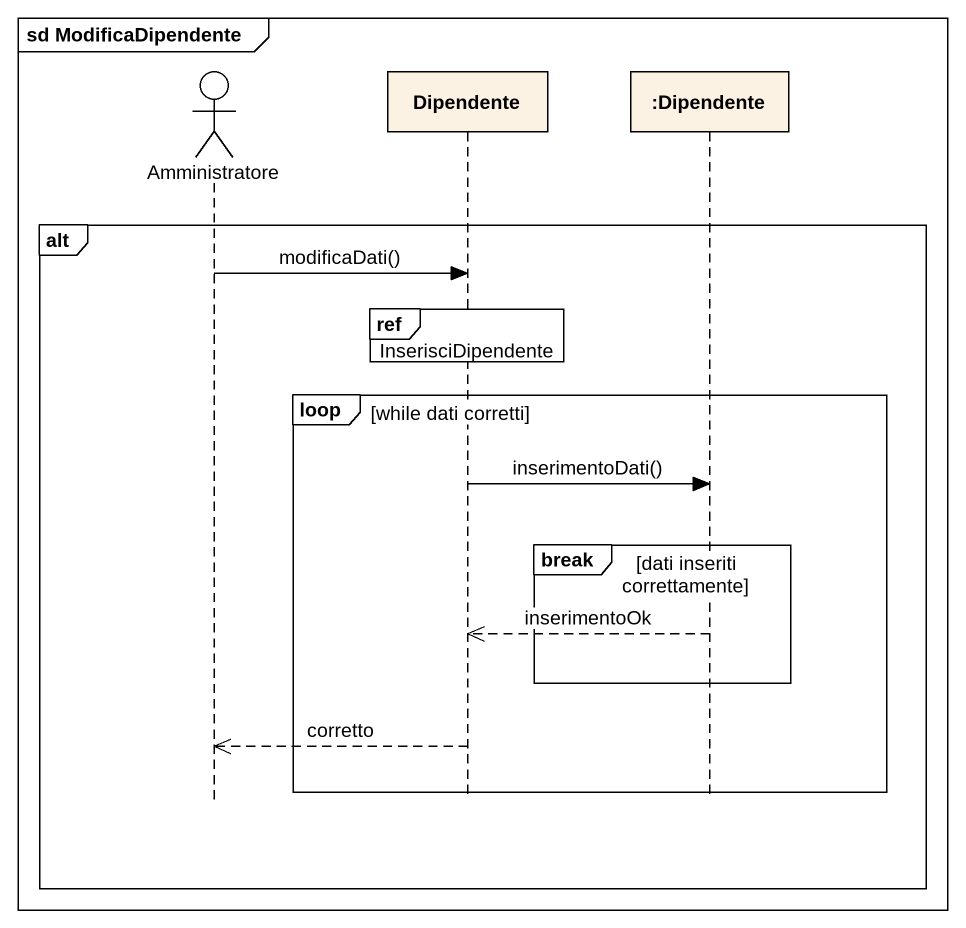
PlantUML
@startuml
mainframe sd ModificaDipendente
hide footbox
actor Amministratore
participant Dipendente
participant ":Dipendente" as Dipendente_2

alt
  Amministratore -> Dipendente : modificaDati()
  ref over Dipendente : InserisciDipendente
  loop while dati corretti
    Dipendente -> Dipendente_2 : inserimentoDati()
    break dati inseriti correttamente
      Dipendente_2 -->> Dipendente : inserimentoOk
    end
    Dipendente -->> Amministratore : corretto
  end
end
@enduml
